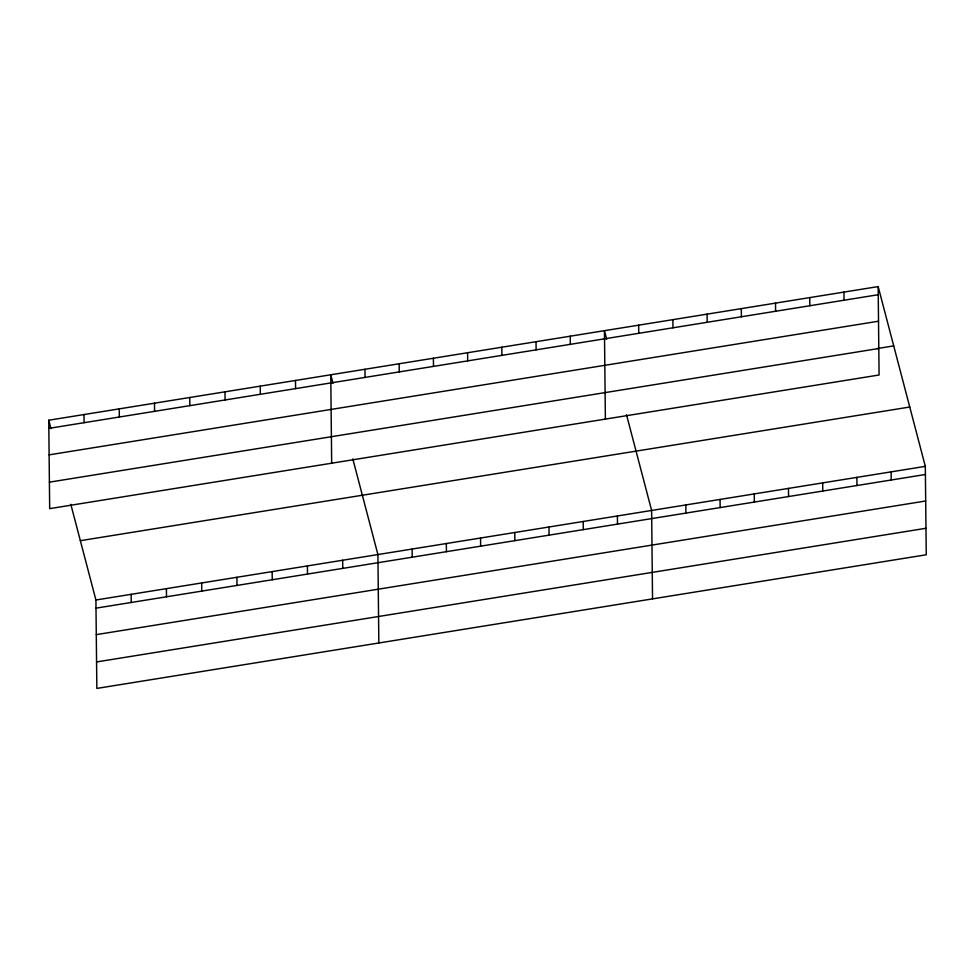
<?xml version="1.0" encoding="UTF-8"?>
<svg xmlns="http://www.w3.org/2000/svg" width="975" height="975" viewBox="0 0 975 975"><rect width="100%" height="100%" fill="white"/><g stroke="black" fill="none" stroke-linecap="round" stroke-linejoin="round"><path stroke-width="1.46" d="M878.158 286.577L879.084 374.997L49.676 508.645L48.75 420.225L878.158 286.577L925.324 466.355L926.25 554.775L96.842 688.423L95.916 600.003L70.809 504.294M48.835 428.378L878.243 294.718M49.116 454.862L878.524 321.214M877.366 348.538L893.722 345.906M49.396 482.162L878.804 348.502M80.352 540.686L909.76 407.026M95.916 600.003L925.324 466.355M96.001 608.156L925.409 474.496M96.281 634.64L925.689 500.992M96.562 661.94L925.97 528.279M606.682 339.154L604.451 330.683L605.378 419.104M626.511 414.753L651.617 510.461L652.543 598.882M332.975 383.26L330.744 374.79L331.671 463.198M352.804 458.859L377.91 554.568L378.836 642.988M48.75 420.225L50.968 428.707M891.113 471.863L891.199 480.017M856.903 477.384L856.988 485.526M843.948 292.086L844.033 300.239M822.681 482.893L822.766 491.034M809.737 297.594L809.823 305.748M788.47 488.402L788.556 496.555M775.515 303.115L775.6 311.257M754.26 493.923L754.345 502.064M741.305 308.624L741.39 316.778M720.05 499.432L720.135 507.585M707.094 314.145L707.18 322.286M685.827 504.94L685.912 513.094M672.884 319.654L672.969 327.795M638.662 325.163L638.747 333.316M617.407 515.97L617.492 524.123M583.196 521.491L583.282 529.632M570.241 336.192L570.326 344.346M548.986 527L549.071 535.141M536.031 341.701L536.116 349.854M514.763 532.508L514.849 540.662M501.82 347.222L501.906 355.363M480.553 538.029L480.638 546.171M467.598 352.731L467.683 360.884M446.343 543.538L446.428 551.692M433.388 358.252L433.473 366.393M412.133 549.047L412.218 557.2M399.177 363.76L399.263 371.902M364.967 369.269L365.052 377.423M342.664 560.247L342.749 568.388M307.418 565.927L307.503 574.068M295.498 380.469L295.583 388.611M272.159 571.606L272.244 579.747M260.252 386.149L260.337 394.29M236.913 577.285L236.998 585.439M224.993 391.828L225.079 399.969M201.667 582.965L201.752 591.118M189.747 397.508L189.832 405.649M166.42 588.644L166.506 596.798M154.501 403.187L154.586 411.34M131.162 594.323L131.247 602.477M119.255 408.866L119.34 417.02M83.996 414.546L84.082 422.699"/></g></svg>
